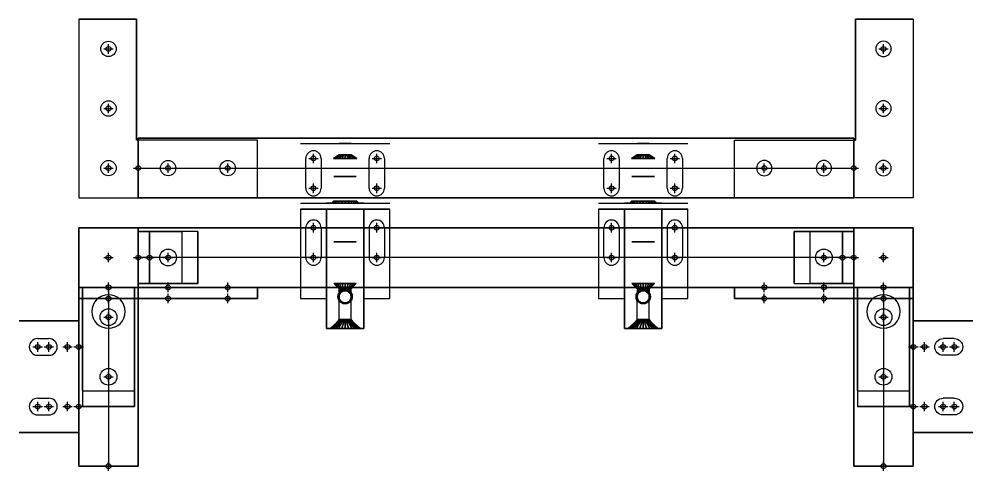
# Model space of a CAD drawing. Header units: inches. Extents: x 5.9 to 25.9, y -14 to 7.6.
# Drawn here: x 7.86 to 23.86, y -14.02 to -6.44 of the extents above; entities that cross this region are included whole.
import ezdxf

# ---------------------------------------------------------------- set-up
doc = ezdxf.new("R2010")
doc.units = ezdxf.units.IN
doc.header["$MEASUREMENT"] = 0
doc.header["$PDMODE"] = 34
doc.header["$PDSIZE"] = 0.08
for name, color, linetype in [('AQME Holes', 7, 'Continuous'), ('AQME Points', 7, 'Continuous'), ('AQME TSlots', 7, 'Continuous')]:
    doc.layers.add(name, color=color, linetype=linetype)

# ---------------------------------------------------------------- blocks, each defined once
blk = doc.blocks.new('AQME_1010_20120316145001', base_point=(0.5, 0.5))
for points in [[(0, 0), (1, 0), (1, 1), (0, 1)], [(1, 1), (0, 1), (0, 1, 12), (1, 1, 12)], [(0, 1), (0, 0), (0, 0, 12), (0, 1, 12)], [(0, 0, 12), (1, 0, 12), (1, 1, 12), (0, 1, 12)], [(1, 0), (1, 1), (1, 1, 12), (1, 0, 12)], [(0, 0), (1, 0), (1, 0, 12), (0, 0, 12)]]:
    blk.add_3dface(points)
at = {"layer": 'AQME Points', "color": 3}
blk.add_point((0.5, 0.5), dxfattribs=at)
at = {"layer": 'AQME Points', "color": 2}
blk.add_point((0.5, 0.5, 12), dxfattribs=at)
at = {"layer": 'AQME TSlots', "color": 1}
for p, q in [((0.5, 1), (0.5, 1, 12)), ((0, 0.5), (0, 0.5, 12)), ((1, 0.5), (1, 0.5, 12)), ((0.5, 0), (0.5, 0, 12))]:
    blk.add_line(p, q, dxfattribs=at)
blk = doc.blocks.new('AQME_4132_20120316152105')
at = {"color": 1}
blk.add_circle((0, 0.5), 0.1405, dxfattribs=at)
at = {"color": 1, "extrusion": (0, 1, 0)}
blk.add_circle((0, 0.5), 0.1405, dxfattribs=at)
at = {"color": 3}
for p in [(0, 0.5), (0, 0)]:
    blk.add_point(p, dxfattribs=at)
at = {"color": 2}
blk.add_point((0, 0.5, 0.188), dxfattribs=at)
at = {"color": 2, "extrusion": (0, 1, 0)}
blk.add_point((0, 0.188, 0.5), dxfattribs=at)
at = {"color": 3, "extrusion": (0, 1, 0)}
blk.add_point((0, 0, 0.5), dxfattribs=at)
for points in [[(0.4375, 0), (0.4375, 1), (-0.4375, 1), (-0.4375, 0)], [(0.4375, 1), (-0.4375, 1), (-0.4375, 1, 0.188), (0.4375, 1, 0.188)], [(0.4375, 0.188, 1), (0.4375, 1, 0.188), (-0.4375, 1, 0.188), (-0.4375, 0.188, 1)], [(0.4375, 0.188, 0.188), (0.4375, 0.734, 0.188), (-0.4375, 0.734, 0.188), (-0.4375, 0.188, 0.188)], [(0.4375, 0.188, 0.734), (0.4375, 0.734, 0.188), (-0.4375, 0.734, 0.188), (-0.4375, 0.188, 0.734)], [(0.4375, 0.188, 0.188), (-0.4375, 0.188, 0.188), (-0.4375, 0.188, 0.734), (0.4375, 0.188, 0.734)], [(-0.4375, 0, 1), (0.4375, 0, 1), (0.4375, 0.188, 1), (-0.4375, 0.188, 1)]]:
    blk.add_3dface(points)
for points, invisible_edges in [([(-0.4375, 1), (-0.4375, 0), (-0.4375, 0.188, 0.188), (-0.4375, 1, 0.188)], 6), ([(-0.4375, 0.188, 1), (-0.4375, 0.188, 0.734), (-0.4375, 0.734, 0.188), (-0.4375, 1, 0.188)], 5), ([(0.4375, 0), (0.4375, 1), (0.4375, 1, 0.188), (0.4375, 0.188, 0.188)], 12), ([(0.4375, 0.188, 1), (0.4375, 0.188, 0.734), (0.4375, 0.734, 0.188), (0.4375, 1, 0.188)], 5), ([(-0.4375, 0.188, 0.188), (-0.4375, 0), (-0.4375, 0, 1), (-0.4375, 0.188, 1)], 9), ([(0.4375, 0, 1), (0.4375, 0), (0.4375, 0.188, 0.188), (0.4375, 0.188, 1)], 6), ([(0.4375, 0), (-0.4375, 0), (-0.4375, 0, 1), (0.4375, 0, 1)], 8)]:
    blk.add_3dface(points, dxfattribs=dict(invisible_edges=invisible_edges))
blk = doc.blocks.new('AQME_4132_20120316152119')
at = {"color": 1}
blk.add_circle((0, 0.5), 0.1405, dxfattribs=at)
at = {"color": 1, "extrusion": (0, 1, 0)}
blk.add_circle((0, 0.5), 0.1405, dxfattribs=at)
at = {"color": 3}
for p in [(0, 0.5), (0, 0)]:
    blk.add_point(p, dxfattribs=at)
at = {"color": 2}
blk.add_point((0, 0.5, 0.188), dxfattribs=at)
at = {"color": 2, "extrusion": (0, 1, 0)}
blk.add_point((0, 0.188, 0.5), dxfattribs=at)
at = {"color": 3, "extrusion": (0, 1, 0)}
blk.add_point((0, 0, 0.5), dxfattribs=at)
for points in [[(0.4375, 0), (0.4375, 1), (-0.4375, 1), (-0.4375, 0)], [(0.4375, 1), (-0.4375, 1), (-0.4375, 1, 0.188), (0.4375, 1, 0.188)], [(0.4375, 0.188, 1), (0.4375, 1, 0.188), (-0.4375, 1, 0.188), (-0.4375, 0.188, 1)], [(0.4375, 0.188, 0.188), (0.4375, 0.734, 0.188), (-0.4375, 0.734, 0.188), (-0.4375, 0.188, 0.188)], [(0.4375, 0.188, 0.734), (0.4375, 0.734, 0.188), (-0.4375, 0.734, 0.188), (-0.4375, 0.188, 0.734)], [(0.4375, 0.188, 0.188), (-0.4375, 0.188, 0.188), (-0.4375, 0.188, 0.734), (0.4375, 0.188, 0.734)], [(-0.4375, 0, 1), (0.4375, 0, 1), (0.4375, 0.188, 1), (-0.4375, 0.188, 1)]]:
    blk.add_3dface(points)
for points, invisible_edges in [([(-0.4375, 1), (-0.4375, 0), (-0.4375, 0.188, 0.188), (-0.4375, 1, 0.188)], 6), ([(-0.4375, 0.188, 1), (-0.4375, 0.188, 0.734), (-0.4375, 0.734, 0.188), (-0.4375, 1, 0.188)], 5), ([(0.4375, 0), (0.4375, 1), (0.4375, 1, 0.188), (0.4375, 0.188, 0.188)], 12), ([(0.4375, 0.188, 1), (0.4375, 0.188, 0.734), (0.4375, 0.734, 0.188), (0.4375, 1, 0.188)], 5), ([(-0.4375, 0.188, 0.188), (-0.4375, 0), (-0.4375, 0, 1), (-0.4375, 0.188, 1)], 9), ([(0.4375, 0, 1), (0.4375, 0), (0.4375, 0.188, 0.188), (0.4375, 0.188, 1)], 6), ([(0.4375, 0), (-0.4375, 0), (-0.4375, 0, 1), (0.4375, 0, 1)], 8)]:
    blk.add_3dface(points, dxfattribs=dict(invisible_edges=invisible_edges))
blk = doc.blocks.new('AQME_4118_20120316152203')
at = {"color": 1}
for centre in [(0, 0), (1, 0), (2, 0)]:
    blk.add_circle(centre, 0.1285, dxfattribs=at)
at = {"color": 3}
for p in [(0, 0), (1, 0), (2, 0)]:
    blk.add_point(p, dxfattribs=at)
at = {"color": 2}
for p in [(0, 0, 0.1875), (1, 0, 0.1875), (2, 0, 0.1875)]:
    blk.add_point(p, dxfattribs=at)
for points in [[(2.5, 0.4375), (-0.5, 0.4375), (-0.5, 0.4375, 0.188), (2.5, 0.4375, 0.188)], [(-0.5, 0.4375), (-0.5, -0.4375), (-0.5, -0.4375, 0.188), (-0.5, 0.4375, 0.188)], [(2.5, -0.4375), (2.5, 0.4375), (2.5, 0.4375, 0.188), (2.5, -0.4375, 0.188)], [(-0.5, -0.4375), (2.5, -0.4375), (2.5, -0.4375, 0.188), (-0.5, -0.4375, 0.188)]]:
    blk.add_3dface(points)
at = {"invisible_edges": 14}
for points in [[(-0.5, 0.4375), (2.5, 0.4375), (1, -0.0005)], [(2.5, 0.4375, 0.188), (-0.5, 0.4375, 0.188), (1, -0.0005, 0.188)], [(-0.5, -0.4375), (-0.5, 0.4375), (1, -0.0005)], [(-0.5, 0.4375, 0.188), (-0.5, -0.4375, 0.188), (1, -0.0005, 0.188)], [(2.5, 0.4375), (2.5, -0.4375), (1, -0.0005)], [(2.5, -0.4375, 0.188), (2.5, 0.4375, 0.188), (1, -0.0005, 0.188)], [(2.5, -0.4375), (-0.5, -0.4375), (1, -0.0005)], [(-0.5, -0.4375, 0.188), (2.5, -0.4375, 0.188), (1, -0.0005, 0.188)]]:
    blk.add_3dface(points, dxfattribs=at)
blk = doc.blocks.new('AQME_4118_20120316152219')
at = {"color": 1}
for centre in [(0, 0), (1, 0), (2, 0)]:
    blk.add_circle(centre, 0.1285, dxfattribs=at)
at = {"color": 3}
for p in [(0, 0), (1, 0), (2, 0)]:
    blk.add_point(p, dxfattribs=at)
at = {"color": 2}
for p in [(0, 0, 0.1875), (1, 0, 0.1875), (2, 0, 0.1875)]:
    blk.add_point(p, dxfattribs=at)
for points in [[(2.5, 0.4375), (-0.5, 0.4375), (-0.5, 0.4375, 0.188), (2.5, 0.4375, 0.188)], [(-0.5, 0.4375), (-0.5, -0.4375), (-0.5, -0.4375, 0.188), (-0.5, 0.4375, 0.188)], [(2.5, -0.4375), (2.5, 0.4375), (2.5, 0.4375, 0.188), (2.5, -0.4375, 0.188)], [(-0.5, -0.4375), (2.5, -0.4375), (2.5, -0.4375, 0.188), (-0.5, -0.4375, 0.188)]]:
    blk.add_3dface(points)
at = {"invisible_edges": 14}
for points in [[(-0.5, 0.4375), (2.5, 0.4375), (1, -0.0005)], [(2.5, 0.4375, 0.188), (-0.5, 0.4375, 0.188), (1, -0.0005, 0.188)], [(-0.5, -0.4375), (-0.5, 0.4375), (1, -0.0005)], [(-0.5, 0.4375, 0.188), (-0.5, -0.4375, 0.188), (1, -0.0005, 0.188)], [(2.5, 0.4375), (2.5, -0.4375), (1, -0.0005)], [(2.5, -0.4375, 0.188), (2.5, 0.4375, 0.188), (1, -0.0005, 0.188)], [(2.5, -0.4375), (-0.5, -0.4375), (1, -0.0005)], [(-0.5, -0.4375, 0.188), (2.5, -0.4375, 0.188), (1, -0.0005, 0.188)]]:
    blk.add_3dface(points, dxfattribs=at)
blk = doc.blocks.new('AQME_4081_20120316160741')
for p, q in [((-0.5, 2.5), (-0.5, -0.5)), ((-0.5, 2.5), (0.47, 2.5)), ((0.47, 2.5), (0.47, 0.47)), ((2.5, 0.47), (0.47, 0.47)), ((2.5, -0.5), (2.5, 0.47)), ((-0.5, -0.5), (2.5, -0.5))]:
    blk.add_line(p, q)
at = {"color": 1}
for centre in [(0, 2), (0, 1), (0, 0), (1, 0), (2, 0)]:
    blk.add_circle(centre, 0.129, dxfattribs=at)
at = {"color": 3}
for p in [(0, 2), (0, 1), (0, 0), (1, 0), (2, 0)]:
    blk.add_point(p, dxfattribs=at)
at = {"color": 2}
for p in [(0, 2, 0.188), (0, 1, 0.188), (0, 0, 0.188), (1, 0, 0.188), (2, 0, 0.188)]:
    blk.add_point(p, dxfattribs=at)
at = {"invisible_edges": 8}
for points in [[(0.47, 0.47), (0.47, 2.5), (-0.5, 2.5), (-0.5, -0.5)], [(0.47, 0.47, 0.188), (0.47, 2.5, 0.188), (-0.5, 2.5, 0.188), (-0.5, -0.5, 0.188)], [(-0.5, -0.5), (2.5, -0.5), (2.5, 0.47), (0.47, 0.47)], [(-0.5, -0.5, 0.188), (2.5, -0.5, 0.188), (2.5, 0.47, 0.188), (0.47, 0.47, 0.188)]]:
    blk.add_3dface(points, dxfattribs=at)
blk = doc.blocks.new('AQME_1010_20120316161913', base_point=(0.5, 0.5))
for points in [[(0, 0), (1, 0), (1, 1), (0, 1)], [(1, 1), (0, 1), (0, 1, 12), (1, 1, 12)], [(0, 1), (0, 0), (0, 0, 12), (0, 1, 12)], [(0, 0, 12), (1, 0, 12), (1, 1, 12), (0, 1, 12)], [(1, 0), (1, 1), (1, 1, 12), (1, 0, 12)], [(0, 0), (1, 0), (1, 0, 12), (0, 0, 12)]]:
    blk.add_3dface(points)
at = {"layer": 'AQME Points', "color": 3}
blk.add_point((0.5, 0.5), dxfattribs=at)
at = {"layer": 'AQME Points', "color": 2}
blk.add_point((0.5, 0.5, 12), dxfattribs=at)
at = {"layer": 'AQME TSlots', "color": 1}
for p, q in [((0.5, 1), (0.5, 1, 12)), ((0, 0.5), (0, 0.5, 12)), ((1, 0.5), (1, 0.5, 12)), ((0.5, 0), (0.5, 0, 12))]:
    blk.add_line(p, q, dxfattribs=at)
blk = doc.blocks.new('AQME_2053_20120316162508')
for p, q in [((0.812, 1.281), (-0.688, 1.281)), ((-0.688, 1.281, 0.187), (-0.688, 0.844, 0.187)), ((-0.688, 0.219, 0.187), (-0.688, -0.219, 0.187)), ((-0.688, -0.219), (0.812, -0.219))]:
    blk.add_line(p, q)
at = {"extrusion": (-1, 0, 0)}
for p, q in [((0.812, 1.281, 0.187), (0.812, 0.844, 0.187)), ((0.912, 1.281, 0.187), (0.912, 0.843, 0.187)), ((0.912, 1.281), (0.912, -0.219)), ((0.912, 1.281, 0.187), (0.912, 1.281)), ((0.912, 0.843, 0.313), (0.912, 0.843, 0.187)), ((0.812, 0.219, 0.187), (0.812, -0.219, 0.187)), ((0.912, 0.219, 0.313), (0.912, 0.219, 0.187)), ((0.912, 0.219, 0.187), (0.912, -0.219, 0.187)), ((0.912, -0.219, 0.187), (0.912, -0.219))]:
    blk.add_line(p, q, dxfattribs=at)
at = {"color": 1}
for p, q in [((0, 1.191), (0.5, 1.191)), ((1.162, 1.19), (1.662, 1.19)), ((0.5, 0.934), (0, 0.934)), ((1.662, 0.935), (1.162, 0.935)), ((-1.188, 0.632, 0.608), (-0.658, 0.632, 0.608)), ((-1.188, 0.429, 0.608), (-0.658, 0.429, 0.608)), ((0.5, 0.129), (0, 0.129)), ((1.162, 0.128), (1.662, 0.128)), ((0.5, -0.128), (0, -0.128)), ((1.662, -0.127), (1.162, -0.127))]:
    blk.add_line(p, q, dxfattribs=at)
at = {"color": 1, "extrusion": (-1, 0, 0)}
for p, q in [((-1.188, 0.632, 0.608), (-1.188, 0.632, 0.541)), ((-1.188, 0.429, 0.608), (-1.188, 0.429, 0.541))]:
    blk.add_line(p, q, dxfattribs=at)
for centre, radius in [((-0.658, 0.531, 0.745), 0.12), ((-0.658, 0.531, 0.608), 0.102)]:
    blk.add_circle(centre, radius)
for centre, radius in [((-0.531, 0.313, -0.262), 0.188), ((-0.531, 0.313, -1.662), 0.195), ((-0.531, 0.313, -1.912), 0.101)]:
    blk.add_circle(centre, radius, dxfattribs=at)
at = {"extrusion": (-1, 0, 0)}
blk.add_circle((-0.531, 0.313, -1.362), 0.188, dxfattribs=at)
at = {"color": 1}
for centre, radius, start, end in [((0, 1.062), 0.129, 90, 270), ((0.5, 1.062), 0.129, 270, 90), ((1.162, 1.062), 0.128, 90, 270), ((1.662, 1.062), 0.128, 270, 90), ((0, 0), 0.129, 90, 270), ((0.5, 0), 0.129, 270, 90), ((1.162, 0), 0.128, 90, 270), ((1.662, 0), 0.128, 270, 90)]:
    blk.add_arc(centre, radius, start, end, dxfattribs=at)
at = {"extrusion": (-1, 0, 0)}
for centre, start in [((-0.531, 0.313, -0.812), 0), ((-0.531, 0.313, -0.912), 360)]:
    blk.add_arc(centre, 0.312, start, 180, dxfattribs=at)
at = {"color": 1, "extrusion": (-1, 0, 0)}
blk.add_arc((-0.531, 0.313, 1.039), 0.102, 180, 0, dxfattribs=at)
at = {"color": 2}
for p in [(0, 1.062, 0.187), (0.5, 1.062, 0.187), (1.162, 1.062, 0.187), (1.662, 1.062, 0.187), (0, 0, 0.187), (0.5, 0, 0.187), (1.162, 0, 0.187), (1.662, 0, 0.187)]:
    blk.add_point(p, dxfattribs=at)
at = {"color": 3}
for p in [(0, 1.062), (0.5, 1.062), (1.162, 1.062), (1.662, 1.062), (0, 0), (0.5, 0), (1.162, 0), (1.662, 0)]:
    blk.add_point(p, dxfattribs=at)
for points, invisible_edges in [([(-0.688, -0.219), (0.812, -0.219), (0.812, 1.281), (-0.688, 1.281)], 8), ([(0.812, 1.281, 0.187), (0.812, 1.281), (0.812, -0.219), (0.812, -0.219, 0.187)], 8), ([(0.912, 1.281, 0.187), (0.912, 1.281), (0.912, -0.219), (0.912, -0.219, 0.187)], 8), ([(1.912, 1.281, 0.187), (1.912, 1.281), (1.912, -0.219), (1.912, -0.219, 0.187)], 8), ([(-0.688, 0.219), (-1.188, 0.219), (-1.188, 0.844), (-0.688, 0.844)], 8), ([(-0.688, 0.844), (-1.188, 0.844), (-1.188, 0.844, 0.313), (-0.688, 0.844, 0.313)], 8), ([(-1.188, 0.844, 0.313), (-1.188, 0.833, 0.393), (-1.188, 0.791, 0.313), (-1.188, 0.844, 0.313)], 6), ([(-1.188, 0.844, 0.313), (-1.188, 0.844), (-1.188, 0.219), (-1.188, 0.219, 0.313)], 8), ([(-1.188, 0.833, 0.393), (-1.188, 0.802, 0.469), (-1.188, 0.739, 0.313), (-1.188, 0.791, 0.313)], 14), ([(-1.188, 0.802, 0.469), (-1.188, 0.752, 0.533), (-1.188, 0.687, 0.313), (-1.188, 0.739, 0.313)], 14), ([(-0.688, 0.844, 0.187), (0.812, 0.844, 0.187), (0.812, 0.844, 0.313), (-0.688, 0.844, 0.313)], 8), ([(0.812, 0.844, 0.313), (0.812, 0.833, 0.393), (0.812, 0.791, 0.187), (0.812, 0.844, 0.187)], 6), ([(0.812, 0.833, 0.393), (0.812, 0.802, 0.469), (0.812, 0.739, 0.187), (0.812, 0.791, 0.187)], 14), ([(0.812, 0.802, 0.469), (0.812, 0.752, 0.533), (0.812, 0.687, 0.187), (0.812, 0.739, 0.187)], 14), ([(0.912, 0.843, 0.313), (0.912, 0.832, 0.394), (0.912, 0.791, 0.187), (0.912, 0.843, 0.187)], 14), ([(0.912, 0.832, 0.394), (0.912, 0.801, 0.469), (0.912, 0.739, 0.187), (0.912, 0.791, 0.187)], 14), ([(0.912, 0.801, 0.469), (0.912, 0.752, 0.534), (0.912, 0.687, 0.187), (0.912, 0.739, 0.187)], 14), ([(1.912, 0.843, 0.313), (1.912, 0.832, 0.394), (1.912, 0.791, 0.187), (1.912, 0.843, 0.187)], 14), ([(1.912, 0.832, 0.394), (1.912, 0.801, 0.469), (1.912, 0.739, 0.187), (1.912, 0.791, 0.187)], 14), ([(1.912, 0.801, 0.469), (1.912, 0.752, 0.534), (1.912, 0.687, 0.187), (1.912, 0.739, 0.187)], 14), ([(-1.188, 0.752, 0.533), (-1.188, 0.687, 0.583), (-1.188, 0.635, 0.313), (-1.188, 0.687, 0.313)], 14), ([(-1.188, 0.687, 0.583), (-1.188, 0.612, 0.614), (-1.188, 0.583, 0.313), (-1.188, 0.635, 0.313)], 14), ([(-0.718, 0.635, 0.745), (-0.689, 0.647, 0.745), (-0.684, 0.629, 0.745), (-0.709, 0.619, 0.745)], 10), ([(-0.689, 0.647, 1.363), (-0.658, 0.531, 1.363), (-0.658, 0.531, 1.363), (-0.718, 0.635, 1.363)], 5), ([(-0.689, 0.647, 0.745), (-0.658, 0.651, 0.745), (-0.658, 0.632, 0.745), (-0.684, 0.629, 0.745)], 10), ([(-0.658, 0.651, 1.363), (-0.658, 0.531, 1.363), (-0.658, 0.531, 1.363), (-0.689, 0.647, 1.363)], 5), ([(-0.658, 0.651, 0.745), (-0.627, 0.647, 0.745), (-0.632, 0.629, 0.745), (-0.658, 0.632, 0.745)], 10), ([(-0.627, 0.647, 1.363), (-0.658, 0.531, 1.363), (-0.658, 0.531, 1.363), (-0.658, 0.651, 1.363)], 5), ([(-0.598, 0.635, 1.363), (-0.658, 0.531, 1.363), (-0.658, 0.531, 1.363), (-0.627, 0.647, 1.363)], 5), ([(-0.627, 0.647, 0.745), (-0.598, 0.635, 0.745), (-0.607, 0.619, 0.745), (-0.632, 0.629, 0.745)], 10), ([(0.812, 0.752, 0.533), (0.812, 0.687, 0.583), (0.812, 0.635, 0.187), (0.812, 0.687, 0.187)], 14), ([(0.812, 0.687, 0.583), (0.812, 0.612, 0.614), (0.812, 0.583, 0.187), (0.812, 0.635, 0.187)], 14), ([(0.912, 0.752, 0.534), (0.912, 0.687, 0.583), (0.912, 0.635, 0.187), (0.912, 0.687, 0.187)], 14), ([(0.912, 0.687, 0.583), (0.912, 0.612, 0.614), (0.912, 0.583, 0.187), (0.912, 0.635, 0.187)], 14), ([(1.362, 0.531, 0.313), (1.362, 0.719, 0.313), (1.362, 0.712, 0.361), (1.362, 0.531, 0.313)], 5), ([(1.362, 0.531, 0.313), (1.362, 0.712, 0.264), (1.362, 0.719, 0.313), (1.362, 0.531, 0.313)], 5), ([(1.362, 0.531, 0.313), (1.362, 0.712, 0.361), (1.362, 0.693, 0.406), (1.362, 0.531, 0.313)], 5), ([(1.362, 0.531, 0.313), (1.362, 0.693, 0.219), (1.362, 0.712, 0.264), (1.362, 0.531, 0.313)], 5), ([(1.362, 0.531, 0.313), (1.362, 0.693, 0.406), (1.362, 0.664, 0.445), (1.362, 0.531, 0.313)], 5), ([(1.362, 0.531, 0.313), (1.362, 0.664, 0.18), (1.362, 0.693, 0.219), (1.362, 0.531, 0.313)], 5), ([(1.362, 0.531, 0.313), (1.362, 0.664, 0.445), (1.362, 0.625, 0.475), (1.362, 0.531, 0.313)], 5), ([(1.362, 0.531, 0.313), (1.362, 0.625, 0.15), (1.362, 0.664, 0.18), (1.362, 0.531, 0.313)], 5), ([(1.912, 0.752, 0.534), (1.912, 0.687, 0.583), (1.912, 0.635, 0.187), (1.912, 0.687, 0.187)], 14), ([(1.912, 0.687, 0.583), (1.912, 0.612, 0.614), (1.912, 0.583, 0.187), (1.912, 0.635, 0.187)], 14), ([(-1.188, 0.612, 0.614), (-1.188, 0.531, 0.625), (-1.188, 0.531, 0.313), (-1.188, 0.583, 0.313)], 14), ([(-1.188, 0.531, 0.625), (-1.188, 0.45, 0.614), (-1.188, 0.479, 0.313), (-1.188, 0.531, 0.313)], 14), ([(-0.778, 0.531, 0.745), (-0.774, 0.562, 0.745), (-0.756, 0.557, 0.745), (-0.76, 0.531, 0.745)], 10), ([(-0.774, 0.562, 1.363), (-0.658, 0.531, 1.363), (-0.658, 0.531, 1.363), (-0.778, 0.531, 1.363)], 5), ([(-0.774, 0.5, 0.745), (-0.778, 0.531, 0.745), (-0.76, 0.531, 0.745), (-0.756, 0.505, 0.745)], 10), ([(-0.778, 0.531, 1.363), (-0.658, 0.531, 1.363), (-0.658, 0.531, 1.363), (-0.774, 0.5, 1.363)], 5), ([(-0.774, 0.562, 0.745), (-0.762, 0.591, 0.745), (-0.746, 0.582, 0.745), (-0.756, 0.557, 0.745)], 10), ([(-0.762, 0.591, 1.363), (-0.658, 0.531, 1.363), (-0.658, 0.531, 1.363), (-0.774, 0.562, 1.363)], 5), ([(-0.774, 0.5, 1.363), (-0.658, 0.531, 1.363), (-0.658, 0.531, 1.363), (-0.762, 0.471, 1.363)], 5), ([(-0.762, 0.471, 0.745), (-0.774, 0.5, 0.745), (-0.756, 0.505, 0.745), (-0.746, 0.48, 0.745)], 10), ([(-0.762, 0.591, 0.745), (-0.743, 0.616, 0.745), (-0.73, 0.603, 0.745), (-0.746, 0.582, 0.745)], 10), ([(-0.743, 0.616, 1.363), (-0.658, 0.531, 1.363), (-0.658, 0.531, 1.363), (-0.762, 0.591, 1.363)], 5), ([(-0.762, 0.471, 1.363), (-0.658, 0.531, 1.363), (-0.658, 0.531, 1.363), (-0.743, 0.446, 1.363)], 5), ([(-0.743, 0.616, 0.745), (-0.718, 0.635, 0.745), (-0.709, 0.619, 0.745), (-0.73, 0.603, 0.745)], 10), ([(-0.718, 0.635, 1.363), (-0.658, 0.531, 1.363), (-0.658, 0.531, 1.363), (-0.743, 0.616, 1.363)], 5), ([(-0.743, 0.446, 1.363), (-0.658, 0.531, 1.363), (-0.658, 0.531, 1.363), (-0.718, 0.427, 1.363)], 5), ([(-0.718, 0.427, 1.363), (-0.658, 0.531, 1.363), (-0.658, 0.531, 1.363), (-0.689, 0.415, 1.363)], 5), ([(-0.689, 0.415, 1.363), (-0.658, 0.531, 1.363), (-0.658, 0.531, 1.363), (-0.658, 0.411, 1.363)], 5), ([(-0.573, 0.616, 1.363), (-0.658, 0.531, 1.363), (-0.658, 0.531, 1.363), (-0.598, 0.635, 1.363)], 5), ([(-0.554, 0.591, 1.363), (-0.658, 0.531, 1.363), (-0.658, 0.531, 1.363), (-0.573, 0.616, 1.363)], 5), ([(-0.542, 0.562, 1.363), (-0.658, 0.531, 1.363), (-0.658, 0.531, 1.363), (-0.554, 0.591, 1.363)], 5), ([(-0.538, 0.531, 1.363), (-0.658, 0.531, 1.363), (-0.658, 0.531, 1.363), (-0.542, 0.562, 1.363)], 5), ([(-0.658, 0.411, 1.363), (-0.658, 0.531, 1.363), (-0.658, 0.531, 1.363), (-0.627, 0.415, 1.363)], 5), ([(-0.627, 0.415, 1.363), (-0.658, 0.531, 1.363), (-0.658, 0.531, 1.363), (-0.598, 0.427, 1.363)], 5), ([(-0.598, 0.427, 1.363), (-0.658, 0.531, 1.363), (-0.658, 0.531, 1.363), (-0.573, 0.446, 1.363)], 5), ([(-0.573, 0.446, 1.363), (-0.658, 0.531, 1.363), (-0.658, 0.531, 1.363), (-0.554, 0.471, 1.363)], 5), ([(-0.554, 0.471, 1.363), (-0.658, 0.531, 1.363), (-0.658, 0.531, 1.363), (-0.542, 0.5, 1.363)], 5), ([(-0.542, 0.5, 1.363), (-0.658, 0.531, 1.363), (-0.658, 0.531, 1.363), (-0.538, 0.531, 1.363)], 5), ([(-0.598, 0.635, 0.745), (-0.573, 0.616, 0.745), (-0.586, 0.603, 0.745), (-0.607, 0.619, 0.745)], 10), ([(-0.573, 0.616, 0.745), (-0.554, 0.591, 0.745), (-0.57, 0.582, 0.745), (-0.586, 0.603, 0.745)], 10), ([(-0.554, 0.591, 0.745), (-0.542, 0.562, 0.745), (-0.56, 0.557, 0.745), (-0.57, 0.582, 0.745)], 10), ([(-0.542, 0.5, 0.745), (-0.554, 0.471, 0.745), (-0.57, 0.48, 0.745), (-0.56, 0.505, 0.745)], 10), ([(-0.542, 0.562, 0.745), (-0.538, 0.531, 0.745), (-0.557, 0.531, 0.745), (-0.56, 0.557, 0.745)], 10), ([(-0.538, 0.531, 0.745), (-0.542, 0.5, 0.745), (-0.56, 0.505, 0.745), (-0.557, 0.531, 0.745)], 10), ([(0.812, 0.612, 0.614), (0.812, 0.531, 0.625), (0.812, 0.531, 0.187), (0.812, 0.583, 0.187)], 14), ([(0.812, 0.531, 0.625), (0.812, 0.45, 0.614), (0.812, 0.479, 0.187), (0.812, 0.531, 0.187)], 14), ([(0.912, 0.612, 0.614), (0.912, 0.531, 0.625), (0.912, 0.531, 0.187), (0.912, 0.583, 0.187)], 14), ([(0.912, 0.531, 0.625), (0.912, 0.45, 0.614), (0.912, 0.479, 0.187), (0.912, 0.531, 0.187)], 14), ([(1.362, 0.531, 0.313), (1.362, 0.625, 0.475), (1.362, 0.58, 0.494), (1.362, 0.531, 0.313)], 5), ([(1.362, 0.531, 0.313), (1.362, 0.58, 0.131), (1.362, 0.625, 0.15), (1.362, 0.531, 0.313)], 5), ([(1.362, 0.531, 0.313), (1.362, 0.58, 0.494), (1.362, 0.531, 0.5), (1.362, 0.531, 0.313)], 5), ([(1.362, 0.531, 0.313), (1.362, 0.531, 0.125), (1.362, 0.58, 0.131), (1.362, 0.531, 0.313)], 5), ([(1.362, 0.531, 0.313), (1.362, 0.531, 0.5), (1.362, 0.482, 0.494), (1.362, 0.531, 0.313)], 5), ([(1.362, 0.531, 0.313), (1.362, 0.482, 0.494), (1.362, 0.437, 0.475), (1.362, 0.531, 0.313)], 5), ([(1.362, 0.531, 0.313), (1.362, 0.437, 0.475), (1.362, 0.398, 0.445), (1.362, 0.531, 0.313)], 5), ([(1.362, 0.531, 0.313), (1.362, 0.398, 0.445), (1.362, 0.369, 0.406), (1.362, 0.531, 0.313)], 5), ([(1.362, 0.531, 0.313), (1.362, 0.369, 0.406), (1.362, 0.35, 0.361), (1.362, 0.531, 0.313)], 5), ([(1.362, 0.531, 0.313), (1.362, 0.35, 0.361), (1.362, 0.344, 0.313), (1.362, 0.531, 0.313)], 5), ([(1.362, 0.531, 0.313), (1.362, 0.344, 0.313), (1.362, 0.35, 0.264), (1.362, 0.531, 0.313)], 5), ([(1.362, 0.531, 0.313), (1.362, 0.35, 0.264), (1.362, 0.369, 0.219), (1.362, 0.531, 0.313)], 5), ([(1.362, 0.531, 0.313), (1.362, 0.369, 0.219), (1.362, 0.398, 0.18), (1.362, 0.531, 0.313)], 5), ([(1.362, 0.531, 0.313), (1.362, 0.398, 0.18), (1.362, 0.437, 0.15), (1.362, 0.531, 0.313)], 5), ([(1.362, 0.531, 0.313), (1.362, 0.437, 0.15), (1.362, 0.482, 0.131), (1.362, 0.531, 0.313)], 5), ([(1.362, 0.531, 0.313), (1.362, 0.482, 0.131), (1.362, 0.531, 0.125), (1.362, 0.531, 0.313)], 5), ([(1.912, 0.612, 0.614), (1.912, 0.531, 0.625), (1.912, 0.531, 0.187), (1.912, 0.583, 0.187)], 14), ([(1.912, 0.531, 0.625), (1.912, 0.45, 0.614), (1.912, 0.479, 0.187), (1.912, 0.531, 0.187)], 14), ([(-1.188, 0.45, 0.614), (-1.188, 0.375, 0.583), (-1.188, 0.427, 0.313), (-1.188, 0.479, 0.313)], 14), ([(-1.188, 0.375, 0.583), (-1.188, 0.31, 0.533), (-1.188, 0.375, 0.313), (-1.188, 0.427, 0.313)], 14), ([(-1.188, 0.31, 0.533), (-1.188, 0.26, 0.469), (-1.188, 0.323, 0.313), (-1.188, 0.375, 0.313)], 14), ([(-1.188, 0.26, 0.469), (-1.188, 0.229, 0.393), (-1.188, 0.271, 0.313), (-1.188, 0.323, 0.313)], 14), ([(-0.743, 0.446, 0.745), (-0.762, 0.471, 0.745), (-0.746, 0.48, 0.745), (-0.73, 0.459, 0.745)], 10), ([(-0.718, 0.427, 0.745), (-0.743, 0.446, 0.745), (-0.73, 0.459, 0.745), (-0.709, 0.443, 0.745)], 10), ([(-0.689, 0.415, 0.745), (-0.718, 0.427, 0.745), (-0.709, 0.443, 0.745), (-0.684, 0.433, 0.745)], 10), ([(-0.658, 0.411, 0.745), (-0.689, 0.415, 0.745), (-0.684, 0.433, 0.745), (-0.658, 0.429, 0.745)], 10), ([(-0.627, 0.415, 0.745), (-0.658, 0.411, 0.745), (-0.658, 0.429, 0.745), (-0.632, 0.433, 0.745)], 10), ([(-0.598, 0.427, 0.745), (-0.627, 0.415, 0.745), (-0.632, 0.433, 0.745), (-0.607, 0.443, 0.745)], 10), ([(-0.573, 0.446, 0.745), (-0.598, 0.427, 0.745), (-0.607, 0.443, 0.745), (-0.586, 0.459, 0.745)], 10), ([(-0.554, 0.471, 0.745), (-0.573, 0.446, 0.745), (-0.586, 0.459, 0.745), (-0.57, 0.48, 0.745)], 10), ([(0.812, 0.45, 0.614), (0.812, 0.375, 0.583), (0.812, 0.427, 0.187), (0.812, 0.479, 0.187)], 14), ([(0.812, 0.375, 0.583), (0.812, 0.31, 0.533), (0.812, 0.375, 0.187), (0.812, 0.427, 0.187)], 14), ([(0.812, 0.31, 0.533), (0.812, 0.26, 0.469), (0.812, 0.323, 0.187), (0.812, 0.375, 0.187)], 14), ([(0.812, 0.26, 0.469), (0.812, 0.229, 0.393), (0.812, 0.271, 0.187), (0.812, 0.323, 0.187)], 14), ([(0.912, 0.45, 0.614), (0.912, 0.375, 0.583), (0.912, 0.427, 0.187), (0.912, 0.479, 0.187)], 14), ([(0.912, 0.375, 0.583), (0.912, 0.31, 0.534), (0.912, 0.375, 0.187), (0.912, 0.427, 0.187)], 14), ([(0.912, 0.31, 0.534), (0.912, 0.261, 0.469), (0.912, 0.323, 0.187), (0.912, 0.375, 0.187)], 14), ([(0.912, 0.261, 0.469), (0.912, 0.23, 0.394), (0.912, 0.271, 0.187), (0.912, 0.323, 0.187)], 14), ([(1.912, 0.45, 0.614), (1.912, 0.375, 0.583), (1.912, 0.427, 0.187), (1.912, 0.479, 0.187)], 14), ([(1.912, 0.375, 0.583), (1.912, 0.31, 0.534), (1.912, 0.375, 0.187), (1.912, 0.427, 0.187)], 14), ([(1.912, 0.31, 0.534), (1.912, 0.261, 0.469), (1.912, 0.323, 0.187), (1.912, 0.375, 0.187)], 14), ([(1.912, 0.261, 0.469), (1.912, 0.23, 0.394), (1.912, 0.271, 0.187), (1.912, 0.323, 0.187)], 14), ([(-1.188, 0.229, 0.393), (-1.188, 0.219, 0.313), (-1.188, 0.219, 0.313), (-1.188, 0.271, 0.313)], 12), ([(-0.688, 0.219), (-1.188, 0.219), (-1.188, 0.219, 0.313), (-0.688, 0.219, 0.313)], 8), ([(-0.688, 0.219, 0.187), (0.812, 0.219, 0.187), (0.812, 0.219, 0.313), (-0.688, 0.219, 0.313)], 8), ([(0.812, 0.229, 0.393), (0.812, 0.219, 0.313), (0.812, 0.219, 0.187), (0.812, 0.271, 0.187)], 12), ([(0.912, 0.23, 0.394), (0.912, 0.219, 0.313), (0.912, 0.219, 0.187), (0.912, 0.271, 0.187)], 14), ([(1.912, 0.23, 0.394), (1.912, 0.219, 0.313), (1.912, 0.219, 0.187), (1.912, 0.271, 0.187)], 14)]:
    blk.add_3dface(points, dxfattribs=dict(invisible_edges=invisible_edges))
at = {"color": 1}
for points in [[(-1.039, 0.603, 0.241), (-1.039, 0.612, 0.251), (-1.188, 0.781, 0.317), (-1.188, 0.776, 0.261)], [(-1.039, 0.612, 0.251), (-1.039, 0.619, 0.262), (-1.188, 0.774, 0.373), (-1.188, 0.781, 0.317)], [(-1.039, 0.593, 0.232), (-1.039, 0.603, 0.241), (-1.188, 0.776, 0.261), (-1.188, 0.758, 0.207)], [(-1.039, 0.619, 0.262), (-1.039, 0.625, 0.274), (-1.188, 0.754, 0.426), (-1.188, 0.774, 0.373)], [(-1.039, 0.582, 0.225), (-1.039, 0.593, 0.232), (-1.188, 0.758, 0.207), (-1.188, 0.728, 0.159)], [(-1.039, 0.625, 0.274), (-1.039, 0.629, 0.286), (-1.188, 0.722, 0.473), (-1.188, 0.754, 0.426)], [(-1.039, 0.57, 0.219), (-1.039, 0.582, 0.225), (-1.188, 0.728, 0.159), (-1.188, 0.688, 0.118)], [(-1.039, 0.629, 0.286), (-1.039, 0.632, 0.299), (-1.188, 0.681, 0.512), (-1.188, 0.722, 0.473)], [(-1.039, 0.557, 0.214), (-1.039, 0.57, 0.219), (-1.188, 0.688, 0.118), (-1.188, 0.641, 0.088)], [(-1.039, 0.632, 0.299), (-1.039, 0.633, 0.313), (-1.188, 0.632, 0.541), (-1.188, 0.681, 0.512)], [(-1.039, 0.544, 0.212), (-1.039, 0.557, 0.214), (-1.188, 0.641, 0.088), (-1.188, 0.587, 0.069)], [(-0.438, 0.712, 0.361), (-0.438, 0.719, 0.313), (-0.526, 0.632, 0.313), (-0.526, 0.629, 0.339)], [(-0.438, 0.719, 0.313), (-0.438, 0.712, 0.264), (-0.526, 0.629, 0.286), (-0.526, 0.632, 0.313)], [(-0.438, 0.693, 0.406), (-0.438, 0.712, 0.361), (-0.526, 0.629, 0.339), (-0.526, 0.619, 0.363)], [(-0.438, 0.712, 0.264), (-0.438, 0.693, 0.219), (-0.526, 0.619, 0.262), (-0.526, 0.629, 0.286)], [(-0.438, 0.664, 0.445), (-0.438, 0.693, 0.406), (-0.526, 0.619, 0.363), (-0.526, 0.603, 0.384)], [(-0.438, 0.693, 0.219), (-0.438, 0.664, 0.18), (-0.526, 0.603, 0.241), (-0.526, 0.619, 0.262)], [(-0.438, 0.625, 0.475), (-0.438, 0.664, 0.445), (-0.526, 0.603, 0.384), (-0.526, 0.582, 0.4)], [(-0.438, 0.664, 0.18), (-0.438, 0.625, 0.15), (-0.526, 0.582, 0.225), (-0.526, 0.603, 0.241)], [(0.947, 0.726, 0.313), (0.947, 0.719, 0.263), (0.912, 0.753, 0.253), (0.912, 0.761, 0.313)], [(0.947, 0.719, 0.363), (0.947, 0.726, 0.313), (0.912, 0.761, 0.313), (0.912, 0.753, 0.373)], [(0.947, 0.719, 0.263), (0.947, 0.7, 0.216), (0.912, 0.73, 0.198), (0.912, 0.753, 0.253)], [(0.947, 0.7, 0.411), (0.947, 0.719, 0.363), (0.912, 0.753, 0.373), (0.912, 0.73, 0.428)], [(0.947, 0.7, 0.216), (0.947, 0.669, 0.175), (0.912, 0.694, 0.15), (0.912, 0.73, 0.198)], [(0.947, 0.669, 0.451), (0.947, 0.7, 0.411), (0.912, 0.73, 0.428), (0.912, 0.694, 0.476)], [(0.947, 0.669, 0.175), (0.947, 0.629, 0.144), (0.912, 0.646, 0.114), (0.912, 0.694, 0.15)], [(0.947, 0.629, 0.482), (0.947, 0.669, 0.451), (0.912, 0.694, 0.476), (0.912, 0.646, 0.512)], [(0.947, 0.629, 0.144), (0.947, 0.581, 0.125), (0.912, 0.591, 0.091), (0.912, 0.646, 0.114)], [(0.947, 0.581, 0.501), (0.947, 0.629, 0.482), (0.912, 0.646, 0.512), (0.912, 0.591, 0.535)], [(1.723, 0.632, 0.313), (1.723, 0.628, 0.287), (1.662, 0.719, 0.263), (1.662, 0.726, 0.313)], [(1.723, 0.628, 0.339), (1.723, 0.632, 0.313), (1.662, 0.726, 0.313), (1.662, 0.719, 0.363)], [(1.723, 0.628, 0.287), (1.723, 0.618, 0.263), (1.662, 0.7, 0.216), (1.662, 0.719, 0.263)], [(1.723, 0.618, 0.363), (1.723, 0.628, 0.339), (1.662, 0.719, 0.363), (1.662, 0.7, 0.411)], [(1.723, 0.618, 0.263), (1.723, 0.602, 0.242), (1.662, 0.669, 0.175), (1.662, 0.7, 0.216)], [(1.723, 0.602, 0.384), (1.723, 0.618, 0.363), (1.662, 0.7, 0.411), (1.662, 0.669, 0.451)], [(1.723, 0.602, 0.242), (1.723, 0.581, 0.226), (1.662, 0.629, 0.144), (1.662, 0.669, 0.175)], [(1.723, 0.581, 0.4), (1.723, 0.602, 0.384), (1.662, 0.669, 0.451), (1.662, 0.629, 0.482)], [(-1.039, 0.531, 0.211), (-1.039, 0.544, 0.212), (-1.188, 0.587, 0.069), (-1.188, 0.531, 0.063)], [(-1.039, 0.518, 0.212), (-1.039, 0.531, 0.211), (-1.188, 0.531, 0.063), (-1.188, 0.475, 0.069)], [(-1.039, 0.505, 0.214), (-1.039, 0.518, 0.212), (-1.188, 0.475, 0.069), (-1.188, 0.421, 0.088)], [(-1.039, 0.492, 0.219), (-1.039, 0.505, 0.214), (-1.188, 0.421, 0.088), (-1.188, 0.374, 0.118)], [(-1.039, 0.48, 0.225), (-1.039, 0.492, 0.219), (-1.188, 0.374, 0.118), (-1.188, 0.334, 0.159)], [(-0.658, 0.632, 0.313), (-0.635, 0.63, 0.335), (-0.526, 0.629, 0.339), (-0.526, 0.633, 0.313)], [(-0.658, 0.632, 0.608), (-0.632, 0.629, 0.609), (-0.635, 0.63, 0.335), (-0.658, 0.632, 0.313)], [(-0.632, 0.629, 0.609), (-0.607, 0.619, 0.612), (-0.613, 0.622, 0.357), (-0.635, 0.63, 0.335)], [(-0.635, 0.63, 0.335), (-0.613, 0.622, 0.357), (-0.526, 0.619, 0.363), (-0.526, 0.629, 0.339)], [(-0.607, 0.619, 0.612), (-0.586, 0.603, 0.617), (-0.592, 0.608, 0.378), (-0.613, 0.622, 0.357)], [(-0.613, 0.622, 0.357), (-0.592, 0.608, 0.378), (-0.526, 0.603, 0.384), (-0.526, 0.619, 0.363)], [(-0.586, 0.603, 0.617), (-0.57, 0.582, 0.621), (-0.574, 0.589, 0.396), (-0.592, 0.608, 0.378)], [(-0.592, 0.608, 0.378), (-0.574, 0.589, 0.396), (-0.526, 0.582, 0.4), (-0.526, 0.603, 0.384)], [(-0.57, 0.582, 0.621), (-0.56, 0.557, 0.624), (-0.561, 0.562, 0.409), (-0.574, 0.589, 0.396)], [(-0.574, 0.589, 0.396), (-0.561, 0.562, 0.409), (-0.526, 0.557, 0.411), (-0.526, 0.582, 0.4)], [(-0.57, 0.48, 0.621), (-0.56, 0.505, 0.624), (-0.561, 0.5, 0.409), (-0.574, 0.473, 0.396)], [(-0.561, 0.5, 0.409), (-0.574, 0.473, 0.396), (-0.526, 0.48, 0.4), (-0.526, 0.505, 0.411)], [(-0.56, 0.557, 0.624), (-0.557, 0.531, 0.625), (-0.557, 0.531, 0.414), (-0.561, 0.562, 0.409)], [(-0.561, 0.562, 0.409), (-0.557, 0.531, 0.414), (-0.526, 0.531, 0.414), (-0.526, 0.557, 0.411)], [(-0.56, 0.505, 0.624), (-0.557, 0.531, 0.625), (-0.557, 0.531, 0.414), (-0.561, 0.5, 0.409)], [(-0.557, 0.531, 0.414), (-0.561, 0.5, 0.409), (-0.526, 0.505, 0.411), (-0.526, 0.531, 0.414)], [(-0.438, 0.58, 0.494), (-0.438, 0.625, 0.475), (-0.526, 0.582, 0.4), (-0.526, 0.557, 0.411)], [(-0.438, 0.625, 0.15), (-0.438, 0.58, 0.131), (-0.526, 0.557, 0.214), (-0.526, 0.582, 0.225)], [(-0.438, 0.531, 0.5), (-0.438, 0.58, 0.494), (-0.526, 0.557, 0.411), (-0.526, 0.531, 0.414)], [(-0.438, 0.58, 0.131), (-0.438, 0.531, 0.125), (-0.526, 0.531, 0.211), (-0.526, 0.557, 0.214)], [(-0.438, 0.482, 0.494), (-0.438, 0.531, 0.5), (-0.526, 0.531, 0.414), (-0.526, 0.505, 0.411)], [(-0.438, 0.531, 0.125), (-0.438, 0.482, 0.131), (-0.526, 0.505, 0.214), (-0.526, 0.531, 0.211)], [(-0.438, 0.437, 0.475), (-0.438, 0.482, 0.494), (-0.526, 0.505, 0.411), (-0.526, 0.48, 0.4)], [(-0.438, 0.482, 0.131), (-0.438, 0.437, 0.15), (-0.526, 0.48, 0.225), (-0.526, 0.505, 0.214)], [(0.947, 0.581, 0.125), (0.947, 0.531, 0.118), (0.912, 0.531, 0.083), (0.912, 0.591, 0.091)], [(0.947, 0.531, 0.508), (0.947, 0.581, 0.501), (0.912, 0.591, 0.535), (0.912, 0.531, 0.543)], [(0.947, 0.531, 0.118), (0.947, 0.481, 0.125), (0.912, 0.471, 0.091), (0.912, 0.531, 0.083)], [(0.947, 0.481, 0.501), (0.947, 0.531, 0.508), (0.912, 0.531, 0.543), (0.912, 0.471, 0.535)], [(0.947, 0.481, 0.125), (0.947, 0.434, 0.144), (0.912, 0.416, 0.114), (0.912, 0.471, 0.091)], [(0.947, 0.434, 0.482), (0.947, 0.481, 0.501), (0.912, 0.471, 0.535), (0.912, 0.416, 0.512)], [(1.723, 0.581, 0.226), (1.723, 0.557, 0.216), (1.662, 0.581, 0.125), (1.662, 0.629, 0.144)], [(1.723, 0.557, 0.41), (1.723, 0.581, 0.4), (1.662, 0.629, 0.482), (1.662, 0.581, 0.501)], [(1.723, 0.557, 0.216), (1.723, 0.531, 0.213), (1.662, 0.531, 0.118), (1.662, 0.581, 0.125)], [(1.723, 0.531, 0.414), (1.723, 0.557, 0.41), (1.662, 0.581, 0.501), (1.662, 0.531, 0.508)], [(1.723, 0.531, 0.213), (1.723, 0.505, 0.216), (1.662, 0.481, 0.125), (1.662, 0.531, 0.118)], [(1.723, 0.505, 0.41), (1.723, 0.531, 0.414), (1.662, 0.531, 0.508), (1.662, 0.481, 0.501)], [(1.723, 0.505, 0.216), (1.723, 0.481, 0.226), (1.662, 0.434, 0.144), (1.662, 0.481, 0.125)], [(1.723, 0.481, 0.4), (1.723, 0.505, 0.41), (1.662, 0.481, 0.501), (1.662, 0.434, 0.482)], [(1.723, 0.481, 0.226), (1.723, 0.46, 0.242), (1.662, 0.393, 0.175), (1.662, 0.434, 0.144)], [(1.723, 0.46, 0.384), (1.723, 0.481, 0.4), (1.662, 0.434, 0.482), (1.662, 0.393, 0.451)], [(-1.039, 0.469, 0.232), (-1.039, 0.48, 0.225), (-1.188, 0.334, 0.159), (-1.188, 0.304, 0.207)], [(-1.039, 0.459, 0.241), (-1.039, 0.469, 0.232), (-1.188, 0.304, 0.207), (-1.188, 0.286, 0.261)], [(-1.039, 0.45, 0.251), (-1.039, 0.459, 0.241), (-1.188, 0.286, 0.261), (-1.188, 0.281, 0.317)], [(-1.039, 0.443, 0.262), (-1.039, 0.45, 0.251), (-1.188, 0.281, 0.317), (-1.188, 0.288, 0.373)], [(-1.039, 0.437, 0.274), (-1.039, 0.443, 0.262), (-1.188, 0.288, 0.373), (-1.188, 0.308, 0.426)], [(-1.039, 0.433, 0.286), (-1.039, 0.437, 0.274), (-1.188, 0.308, 0.426), (-1.188, 0.34, 0.473)], [(-1.039, 0.43, 0.299), (-1.039, 0.433, 0.286), (-1.188, 0.34, 0.473), (-1.188, 0.381, 0.512)], [(-1.039, 0.43, 0.313), (-1.039, 0.43, 0.299), (-1.188, 0.381, 0.512), (-1.188, 0.43, 0.541)], [(-0.658, 0.43, 0.608), (-0.632, 0.433, 0.609), (-0.635, 0.432, 0.335), (-0.658, 0.429, 0.313)], [(-0.635, 0.432, 0.335), (-0.658, 0.429, 0.313), (-0.526, 0.429, 0.313), (-0.526, 0.433, 0.339)], [(-0.632, 0.433, 0.609), (-0.607, 0.443, 0.612), (-0.613, 0.44, 0.357), (-0.635, 0.432, 0.335)], [(-0.613, 0.44, 0.357), (-0.635, 0.432, 0.335), (-0.526, 0.433, 0.339), (-0.526, 0.443, 0.363)], [(-0.607, 0.443, 0.612), (-0.586, 0.459, 0.617), (-0.592, 0.454, 0.378), (-0.613, 0.44, 0.357)], [(-0.592, 0.454, 0.378), (-0.613, 0.44, 0.357), (-0.526, 0.443, 0.363), (-0.526, 0.459, 0.384)], [(-0.586, 0.459, 0.617), (-0.57, 0.48, 0.621), (-0.574, 0.473, 0.396), (-0.592, 0.454, 0.378)], [(-0.574, 0.473, 0.396), (-0.592, 0.454, 0.378), (-0.526, 0.459, 0.384), (-0.526, 0.48, 0.4)], [(-0.438, 0.398, 0.445), (-0.438, 0.437, 0.475), (-0.526, 0.48, 0.4), (-0.526, 0.459, 0.384)], [(-0.438, 0.437, 0.15), (-0.438, 0.398, 0.18), (-0.526, 0.459, 0.241), (-0.526, 0.48, 0.225)], [(-0.438, 0.369, 0.406), (-0.438, 0.398, 0.445), (-0.526, 0.459, 0.384), (-0.526, 0.443, 0.363)], [(-0.438, 0.398, 0.18), (-0.438, 0.369, 0.219), (-0.526, 0.443, 0.262), (-0.526, 0.459, 0.241)], [(-0.438, 0.35, 0.361), (-0.438, 0.369, 0.406), (-0.526, 0.443, 0.363), (-0.526, 0.433, 0.339)], [(-0.438, 0.369, 0.219), (-0.438, 0.35, 0.264), (-0.526, 0.433, 0.286), (-0.526, 0.443, 0.262)], [(-0.438, 0.344, 0.313), (-0.438, 0.35, 0.361), (-0.526, 0.433, 0.339), (-0.526, 0.429, 0.313)], [(-0.438, 0.35, 0.264), (-0.438, 0.344, 0.313), (-0.526, 0.429, 0.313), (-0.526, 0.433, 0.286)], [(0.947, 0.434, 0.144), (0.947, 0.393, 0.175), (0.912, 0.368, 0.15), (0.912, 0.416, 0.114)], [(0.947, 0.393, 0.451), (0.947, 0.434, 0.482), (0.912, 0.416, 0.512), (0.912, 0.368, 0.476)], [(0.947, 0.393, 0.175), (0.947, 0.362, 0.216), (0.912, 0.332, 0.198), (0.912, 0.368, 0.15)], [(0.947, 0.362, 0.411), (0.947, 0.393, 0.451), (0.912, 0.368, 0.476), (0.912, 0.332, 0.428)], [(0.947, 0.362, 0.216), (0.947, 0.343, 0.263), (0.912, 0.309, 0.253), (0.912, 0.332, 0.198)], [(0.947, 0.343, 0.363), (0.947, 0.362, 0.411), (0.912, 0.332, 0.428), (0.912, 0.309, 0.373)], [(0.947, 0.343, 0.263), (0.947, 0.336, 0.313), (0.912, 0.301, 0.313), (0.912, 0.309, 0.253)], [(0.947, 0.336, 0.313), (0.947, 0.343, 0.363), (0.912, 0.309, 0.373), (0.912, 0.301, 0.313)], [(1.723, 0.46, 0.242), (1.723, 0.444, 0.263), (1.662, 0.362, 0.216), (1.662, 0.393, 0.175)], [(1.723, 0.444, 0.363), (1.723, 0.46, 0.384), (1.662, 0.393, 0.451), (1.662, 0.362, 0.411)], [(1.723, 0.444, 0.263), (1.723, 0.434, 0.287), (1.662, 0.343, 0.263), (1.662, 0.362, 0.216)], [(1.723, 0.434, 0.339), (1.723, 0.444, 0.363), (1.662, 0.362, 0.411), (1.662, 0.343, 0.363)], [(1.723, 0.434, 0.287), (1.723, 0.431, 0.313), (1.662, 0.336, 0.313), (1.662, 0.343, 0.263)], [(1.723, 0.431, 0.313), (1.723, 0.434, 0.339), (1.662, 0.343, 0.363), (1.662, 0.336, 0.313)]]:
    blk.add_3dface(points, dxfattribs=at)
blk = doc.blocks.new('AQME_4136_20120615091104')
at = {"color": 1}
for centre in [(0, 1.5), (0, 0.5)]:
    blk.add_circle(centre, 0.1405, dxfattribs=at)
at = {"color": 1, "extrusion": (0, 1, 0)}
for centre in [(0, 0.5), (0, 1.5)]:
    blk.add_circle(centre, 0.1405, dxfattribs=at)
at = {"color": 3}
for p in [(0, 1.5), (0, 0.5), (0, 0)]:
    blk.add_point(p, dxfattribs=at)
at = {"color": 2}
for p in [(0, 1.5, 0.188), (0, 0.5, 0.188)]:
    blk.add_point(p, dxfattribs=at)
at = {"color": 2, "extrusion": (0, 1, 0)}
for p in [(0, 0.188, 0.5), (0, 0.188, 1.5)]:
    blk.add_point(p, dxfattribs=at)
at = {"color": 3, "extrusion": (0, 1, 0)}
for p in [(0, 0, 0.5), (0, 0, 1.5)]:
    blk.add_point(p, dxfattribs=at)
for points in [[(0.4375, 0), (0.4375, 2), (-0.4375, 2), (-0.4375, 0)], [(0.4375, 2), (-0.4375, 2), (-0.4375, 2, 0.188), (0.4375, 2, 0.188)], [(0.4375, 0.188, 2), (0.4375, 2, 0.188), (-0.4375, 2, 0.188), (-0.4375, 0.188, 2)], [(0.4375, 0.188, 0.188), (0.4375, 1.734, 0.188), (-0.4375, 1.734, 0.188), (-0.4375, 0.188, 0.188)], [(0.4375, 0.188, 1.734), (0.4375, 1.734, 0.188), (-0.4375, 1.734, 0.188), (-0.4375, 0.188, 1.734)], [(0.4375, 0.188, 0.188), (-0.4375, 0.188, 0.188), (-0.4375, 0.188, 1.734), (0.4375, 0.188, 1.734)], [(-0.4375, 0, 2), (0.4375, 0, 2), (0.4375, 0.188, 2), (-0.4375, 0.188, 2)]]:
    blk.add_3dface(points)
for points, invisible_edges in [([(-0.4375, 2), (-0.4375, 0), (-0.4375, 0.188, 0.188), (-0.4375, 2, 0.188)], 6), ([(-0.4375, 0.188, 2), (-0.4375, 0.188, 1.734), (-0.4375, 1.734, 0.188), (-0.4375, 2, 0.188)], 5), ([(0.4375, 0), (0.4375, 2), (0.4375, 2, 0.188), (0.4375, 0.188, 0.188)], 12), ([(0.4375, 0.188, 2), (0.4375, 0.188, 1.734), (0.4375, 1.734, 0.188), (0.4375, 2, 0.188)], 5), ([(-0.4375, 0.188, 0.188), (-0.4375, 0), (-0.4375, 0, 2), (-0.4375, 0.188, 2)], 9), ([(0.4375, 0, 2), (0.4375, 0), (0.4375, 0.188, 0.188), (0.4375, 0.188, 2)], 6), ([(0.4375, 0), (-0.4375, 0), (-0.4375, 0, 2), (0.4375, 0, 2)], 8)]:
    blk.add_3dface(points, dxfattribs=dict(invisible_edges=invisible_edges))
blk = doc.blocks.new('AQME_7042_20120615091858')
at = {"layer": 'AQME Holes', "color": 4}
blk.add_circle((0, 0), 0.281, dxfattribs=at)
blk = doc.blocks.new('AQME_1010_20120615091900', base_point=(0.5, 0.5))
for points in [[(0, 0), (1, 0), (1, 1), (0, 1)], [(1, 1), (0, 1), (0, 1, 3), (1, 1, 3)], [(0, 1), (0, 0), (0, 0, 3), (0, 1, 3)], [(0, 0, 3), (1, 0, 3), (1, 1, 3), (0, 1, 3)], [(1, 0), (1, 1), (1, 1, 3), (1, 0, 3)], [(0, 0), (1, 0), (1, 0, 3), (0, 0, 3)]]:
    blk.add_3dface(points)
at = {"layer": 'AQME Points', "color": 3}
blk.add_point((0.5, 0.5), dxfattribs=at)
at = {"layer": 'AQME Points', "color": 2}
blk.add_point((0.5, 0.5, 3), dxfattribs=at)
at = {"layer": 'AQME TSlots', "color": 1}
for p, q in [((0.5, 1), (0.5, 1, 3)), ((0, 0.5), (0, 0.5, 3)), ((1, 0.5), (1, 0.5, 3)), ((0.5, 0), (0.5, 0, 3))]:
    blk.add_line(p, q, dxfattribs=at)
at = {"extrusion": (0, -1, 0)}
blk.add_blockref('AQME_7042_20120615091858', (0.5, 0.406), dxfattribs=at)
blk = doc.blocks.new('AQME_4260_20120615111446')
at = {"color": 1, "extrusion": (0, -1, 0)}
for p, q in [((-0.1405, 0.5, 0.688), (-0.1405, 0.5, 0.5)), ((0.1405, 0.5, 0.688), (0.1405, 0.5, 0.5)), ((0.8595, 0.5, 0.688), (0.8595, 0.5, 0.5)), ((1.1405, 0.5, 0.688), (1.1405, 0.5, 0.5))]:
    blk.add_line(p, q, dxfattribs=at)
at = {"extrusion": (-1, 0, 0)}
for p, q in [((1.4375, 0.5, 1), (1.4375, 0.312, 1)), ((1.4375, 0.5, 1), (1.4375, 0.5)), ((1.4375, -0.5), (1.4375, 0.5)), ((1.4375, 0.312, 1), (1.4375, 0.312, 0.188)), ((1.4375, -0.5, 0.188), (1.4375, 0.312, 0.188)), ((1.4375, -0.5), (1.4375, -0.5, 0.188))]:
    blk.add_line(p, q, dxfattribs=at)
at = {"color": 1}
for centre in [(0, 0), (1, 0)]:
    blk.add_circle(centre, 0.1405, dxfattribs=at)
at = {"color": 1, "extrusion": (0, -1, 0)}
for centre, start, end in [((0, 0.688, -0.5), 0, 180), ((0, 0.5, -0.5), 180, 0), ((1, 0.688, -0.5), 0, 180), ((1, 0.5, -0.5), 180, 0)]:
    blk.add_arc(centre, 0.1405, start, end, dxfattribs=at)
at = {"color": 3, "extrusion": (0, -1, 0)}
for p in [(0, 0.5, 0.5), (0, 0.5, 0.688), (1, 0.5, 0.5), (1, 0.5, 0.688)]:
    blk.add_point(p, dxfattribs=at)
at = {"color": 2, "extrusion": (0, -1, 0)}
for p in [(0, 0.312, 0.5), (0, 0.312, 0.688), (1, 0.312, 0.5), (1, 0.312, 0.688)]:
    blk.add_point(p, dxfattribs=at)
at = {"color": 3}
for p in [(0, 0), (1, 0)]:
    blk.add_point(p, dxfattribs=at)
at = {"color": 2}
for p in [(0, 0, 0.188), (1, 0, 0.188)]:
    blk.add_point(p, dxfattribs=at)
for points, invisible_edges in [([(-0.4375, 0.312, 0.188), (-0.4375, 0.312, 1), (-0.4375, 0.5, 1), (-0.4375, 0.5)], 8), ([(-0.4375, 0.5), (-0.4375, -0.5), (-0.4375, -0.5, 0.188), (-0.4375, 0.312, 0.188)], 8), ([(1.4375, 0.312, 0.188), (1.4375, 0.312, 1), (1.4375, 0.5, 1), (1.4375, 0.5)], 8), ([(1.4375, 0.5), (1.4375, -0.5), (1.4375, -0.5, 0.188), (1.4375, 0.312, 0.188)], 8), ([(1.4375, -0.361, 0.182), (1.4375, -0.312, 0.188), (1.4375, -0.312), (1.4375, -0.343)], 10)]:
    blk.add_3dface(points, dxfattribs=dict(invisible_edges=invisible_edges))
blk = doc.blocks.new('AQME_1010_20120615112613', base_point=(0.5, 0.5))
for points in [[(0, 0), (1, 0), (1, 1), (0, 1)], [(1, 1), (0, 1), (0, 1, 6.5), (1, 1, 6.5)], [(0, 1), (0, 0), (0, 0, 6.5), (0, 1, 6.5)], [(0, 0, 6.5), (1, 0, 6.5), (1, 1, 6.5), (0, 1, 6.5)], [(1, 0), (1, 1), (1, 1, 6.5), (1, 0, 6.5)], [(0, 0), (1, 0), (1, 0, 6.5), (0, 0, 6.5)]]:
    blk.add_3dface(points)
at = {"layer": 'AQME Points', "color": 3}
blk.add_point((0.5, 0.5), dxfattribs=at)
at = {"layer": 'AQME Points', "color": 2}
blk.add_point((0.5, 0.5, 6.5), dxfattribs=at)
at = {"layer": 'AQME TSlots', "color": 1}
for p, q in [((0.5, 1), (0.5, 1, 6.5)), ((0, 0.5), (0, 0.5, 6.5)), ((1, 0.5), (1, 0.5, 6.5)), ((0.5, 0), (0.5, 0, 6.5))]:
    blk.add_line(p, q, dxfattribs=at)

msp = doc.modelspace()

# ---------------------------------------------------------------- block references
for name, p in [('AQME_4081_20120316160741', (9.365, -8.944, 3)), ('AQME_1010_20120615112613', (9.365, -10.444, -2.5))]:
    msp.add_blockref(name, p)
at = {"xscale": -1}
msp.add_blockref('AQME_4081_20120316160741', (22.365, -8.944, 3), dxfattribs=at)
at = {"extrusion": (1, 0, 0), "rotation": 269.9999999999996}
msp.add_blockref('AQME_1010_20120316161913', (-8.944, 2.5, 9.865), dxfattribs=at)
for name, p, rotation in [('AQME_2053_20120316162508', (13.865, -10.444, 3), 90), ('AQME_2053_20120316162508', (18.865, -10.444, 3), 90), ('AQME_4132_20120316152105', (9.865, -10.444, 3), 269.9999999999998), ('AQME_4132_20120316152119', (21.865, -10.444, 3), 90)]:
    msp.add_blockref(name, p, dxfattribs=dict(rotation=rotation))
at = {"extrusion": (-1, -6.31089e-30, -3.55271e-15), "rotation": 179.9999999999997}
msp.add_blockref('AQME_1010_20120316145001', (10.444, 2.5, -21.865), dxfattribs=at)
at = {"xscale": -1, "rotation": 359.999999999998}
msp.add_blockref('AQME_1010_20120615112613', (22.365, -10.444, -2.5), dxfattribs=at)
at = {"extrusion": (0, 1, 1.77636e-15), "rotation": 179.9999999999998}
msp.add_blockref('AQME_4118_20120316152219', (-9.365, 2.5, -11.132), dxfattribs=at)
at = {"extrusion": (0, -1, -1.77636e-15)}
for name, p in [('AQME_1010_20120615091900', (9.365, -2, 10.944)), ('AQME_4136_20120615091104', (9.365, -1.5, 10.944)), ('AQME_1010_20120615091900', (22.365, -2, 10.944)), ('AQME_4136_20120615091104', (22.365, -1.5, 10.944))]:
    msp.add_blockref(name, p, dxfattribs=at)
at = {"extrusion": (1.57772e-30, -1, -7.10543e-15)}
msp.add_blockref('AQME_4118_20120316152203', (20.365, 2.5, 10.944), dxfattribs=at)
at = {"extrusion": (-1, 7.10543e-15, 7.10543e-15), "rotation": 180.0000000000002}
msp.add_blockref('AQME_4260_20120615111446', (12.944, -2, -8.865), dxfattribs=at)
at = {"extrusion": (1, 1.42109e-14, 7.10543e-15), "xscale": -1, "rotation": 179.9999999999998}
msp.add_blockref('AQME_4260_20120615111446', (-12.944, -2, 22.865), dxfattribs=at)

doc.saveas('drawing.dxf')
